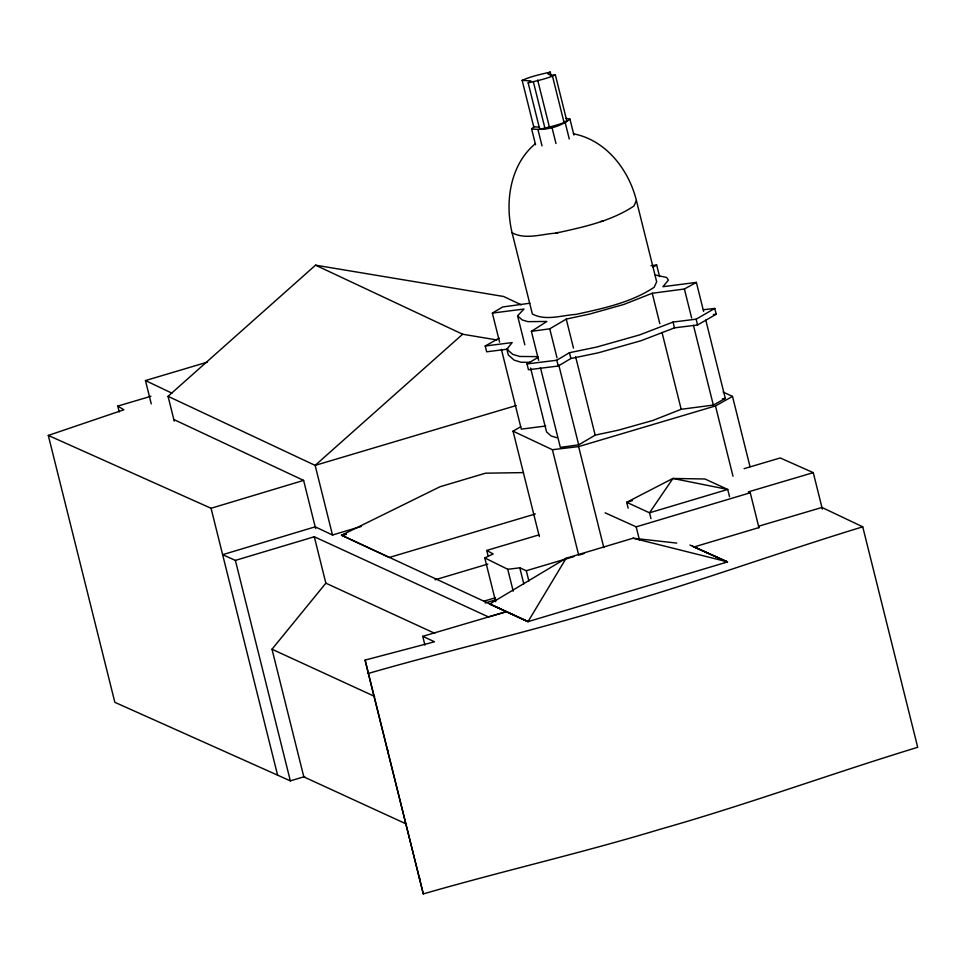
<?xml version="1.0" encoding="UTF-8"?>
<svg xmlns="http://www.w3.org/2000/svg" width="966" height="966" viewBox="0 0 966 966"><rect width="100%" height="100%" fill="white"/><g stroke="black" fill="none" stroke-linecap="round" stroke-linejoin="round"><path stroke-width="1.45" d="M489.641 604.088L566.161 558.239L633.092 538.207L676.755 543.097M573.369 133.791C605.875 139.937 628.854 169.702 636.413 200.59L633.877 206.072C610.609 221.492 582.595 227.251 555.74 233.168C541.503 234.05 525.48 239.966 512.089 232.758C504.675 202.063 510.06 164.655 535.466 143.596M523.439 472.603L485.524 473.195L439.941 486.767L341.553 535.236L528.028 621.645L566.161 558.239M530.201 362.347L521.157 362.262L514.141 360.137L508.333 354.957L506.884 349.161L512.161 342.58L485.21 346.009L486.659 351.805L507.935 349.1M406.505 824.083L303.819 776.881L272.001 649.237L325.856 583.174L434.712 633.298M524.828 344.826L517.595 315.81L523.983 309.035L492.358 313.093L499.591 342.109M174.23 421.104L168.06 396.314L315.544 265.167L503.552 296.477L521.254 304.797M496.765 339.923L462.629 334.236L315.145 465.383L332.582 535.357M535.562 144.779L531.59 128.828C544.534 130.796 559.7 127.367 569.952 119.12L573.925 135.071M531.59 128.828L534.44 126.449M551.308 76.435L550.222 72.088L547.758 73.754L550.608 75.324L555.341 74.865L566.909 121.281C558.457 125.206 548.773 127.114 539.74 129.287L528.16 82.871L530.889 80.915L522.147 80.371L533.727 126.788L539.547 127.15M528.16 82.871C537.205 80.697 546.889 78.789 555.341 74.865M538.642 360.342L531.409 331.338L546.877 321.461L527.883 321.654L522.208 319.939L517.595 315.81M703.357 309.748L714.78 308.432L716.217 314.228L697.573 324.974L674.485 327.86L641.098 340.696L598.268 352.819L570.882 358.507L558.227 366.029L528.462 369.749L527.013 363.94L538.074 357.36M527.013 363.94L556.778 360.233L569.433 352.711L596.819 347.023L639.649 334.9L673.048 322.052L696.124 319.178L714.78 308.432M492.358 313.093L502.706 306.959L529.827 303.239M531.409 331.338L549.763 328.814L566.245 319.094L589.598 314.083L624.024 304.387L652.243 293.253L684.399 289.015L696.377 282.398L703.61 311.414M540.441 367.599L560.34 447.379L578.694 444.855L595.177 435.135L618.542 430.124L652.956 420.427L681.175 409.294L713.331 405.068L725.309 398.439L705.784 320.12M539.318 536.528L513.043 431.15L520.734 426.743M652.895 267.147L656.663 265.01L659.561 276.614M485.21 346.009L499.156 338.136M522.147 80.371C530.962 76.314 540.888 74.334 550.222 72.088M513.043 431.15L552.407 449.709L578.622 446.594L715.48 405.937L732.506 396.41L750.014 466.663M672.783 478.496L626.705 502.308L628.166 508.14M495.691 601.721L484.775 557.913L493.143 553.953L486.731 550.439L488.192 556.271M304.688 776.567L290.343 780.866L114.845 702.318L48.3 435.425L123.865 409.777L117.78 406.094L150.913 396.277M862.735 526.82C776.483 553.107 691.789 584.213 605.006 608.834C526.699 632.537 446.908 650.734 368.336 673.435L423.301 893.912C501.873 871.211 581.677 853.014 659.971 829.311C746.754 804.69 831.46 773.585 917.7 747.298L862.735 526.82L821.957 507.452L758.443 526.265M48.3 435.425L211.059 508.273L303.614 480.404L315.604 528.535M361.417 526.398L332.497 535.007L315.182 526.82L222.639 554.689L235.378 560.389L314.288 536.758L488.434 616.9L506.148 611.78L422.734 636.328L424.919 645.095M345.828 533.969L341.553 535.236L389.25 557.467L535.357 513.96M632.392 500.617L626.705 502.308L649.502 512.801L727.736 489.436L729.547 496.729M486.731 550.439L538.799 534.935M435.038 579.805L487.794 564.084M605.127 512.813L636.183 526.844L750.256 492.781L758.974 527.786M483.966 601.142L495.51 597.761M758.926 527.593L694.071 546.949L727.458 561.946L528.028 621.645L489.484 604.016M151.276 403.885L145.455 380.556L207.557 362.081M516.146 405.563L315.145 465.383L168.06 396.314M345.876 533.957L341.553 535.236L345.997 534.536M744.11 468.655L780.226 457.956L813.275 472.64L822.368 509.118M813.275 472.64L748.312 491.887L750.256 492.781M484.775 557.913L507.754 569.288L519.793 567.827L526.301 570.725L573.913 556.585M579.685 554.87L584.019 553.59M485.101 602.989L496.621 599.56M368.336 673.435L365.1 660.092L434.507 641.774L422.734 636.328M555.74 233.168L558.626 232.42M600.514 221.564L603.4 220.816M724.5 562.478L727.458 561.946L692.477 546.176M696.377 282.398L662.954 286.697L668.387 280.152L666.685 277.483L655.093 274.948M722.411 398.813L725.309 398.439M545.73 426.006L521.302 429.133L501.402 349.354M650.963 265.698L656.663 265.01M713.367 314.554L716.217 314.228M564.542 121.511L566.909 121.281M537.796 356.623L519.708 356.466L512.692 354.329L506.884 349.161M566.1 118.432L569.952 119.12M672.988 478.472L727.736 489.436L704.938 478.991L672.94 478.448L649.502 512.801L650.963 518.633M633.092 538.207L727.386 561.826M556.827 437.695L551.139 435.992L546.527 431.85L530.612 368.034M689.929 545.029L727.458 561.946M272.001 649.237L374.687 696.438M723.123 392.051L732.506 396.41M489.569 603.798L528.028 621.645M173.844 419.522L303.614 480.404M315.544 265.167L462.629 334.236M145.455 380.556L171.912 393.138M696.124 319.178L697.573 324.974M715.48 405.937L732.989 476.19M684.399 289.015L691.632 318.031M693.443 325.288L713.331 405.068M673.048 322.052L674.485 327.86M636.413 200.59L656.675 281.818L654.139 287.3C630.87 302.72 602.856 308.48 575.99 314.397C561.753 315.278 545.73 321.195 532.351 313.986L512.089 232.758M652.243 293.253L659.838 323.719M662.012 332.425L681.175 409.294M565.303 123.044L569.276 138.995M552.612 76.652L564.18 123.068M551.997 127.536L555.969 143.487M537.676 80.045L549.256 126.461M533.474 82.231L545.041 128.647M538.05 129.915L542.023 145.878M636.183 526.844L639.456 539.982M566.245 319.094L573.478 348.11M575.651 356.816L595.177 435.135M569.433 352.711L570.882 358.507M549.763 328.814L556.996 357.818M558.795 365.076L578.694 444.855M578.622 446.594L603.798 547.577M556.778 360.233L558.227 366.029M552.407 449.709L578.682 555.088M526.301 570.725L528.849 580.94M519.793 567.827L523.801 583.887M507.754 569.288L513.212 591.192M365.1 660.092L423.301 893.912M314.288 536.758L325.94 583.488M235.378 560.389L290.343 780.866M211.059 508.273L277.604 775.167M117.78 406.094L119.229 411.927M419.304 877.213L420.077 880.569M387.487 749.568L388.247 752.925"/></g></svg>
